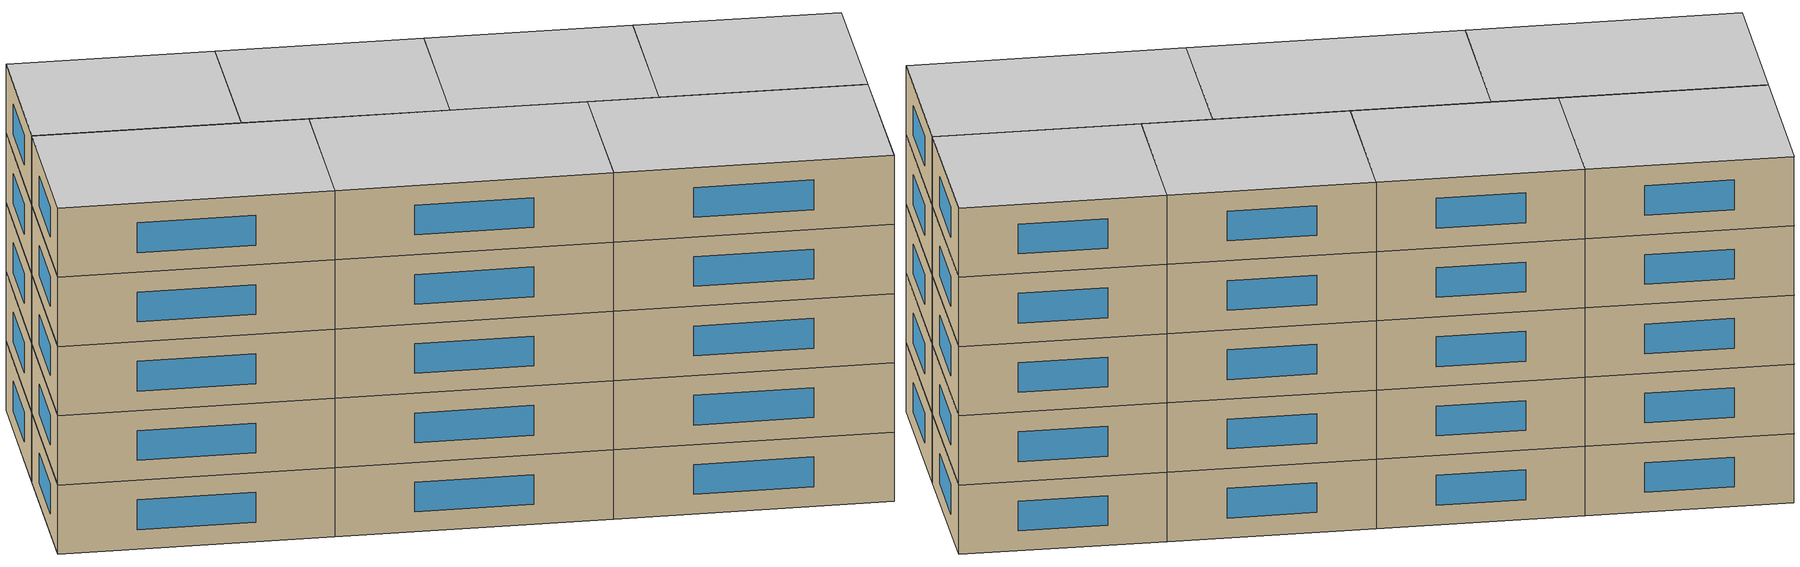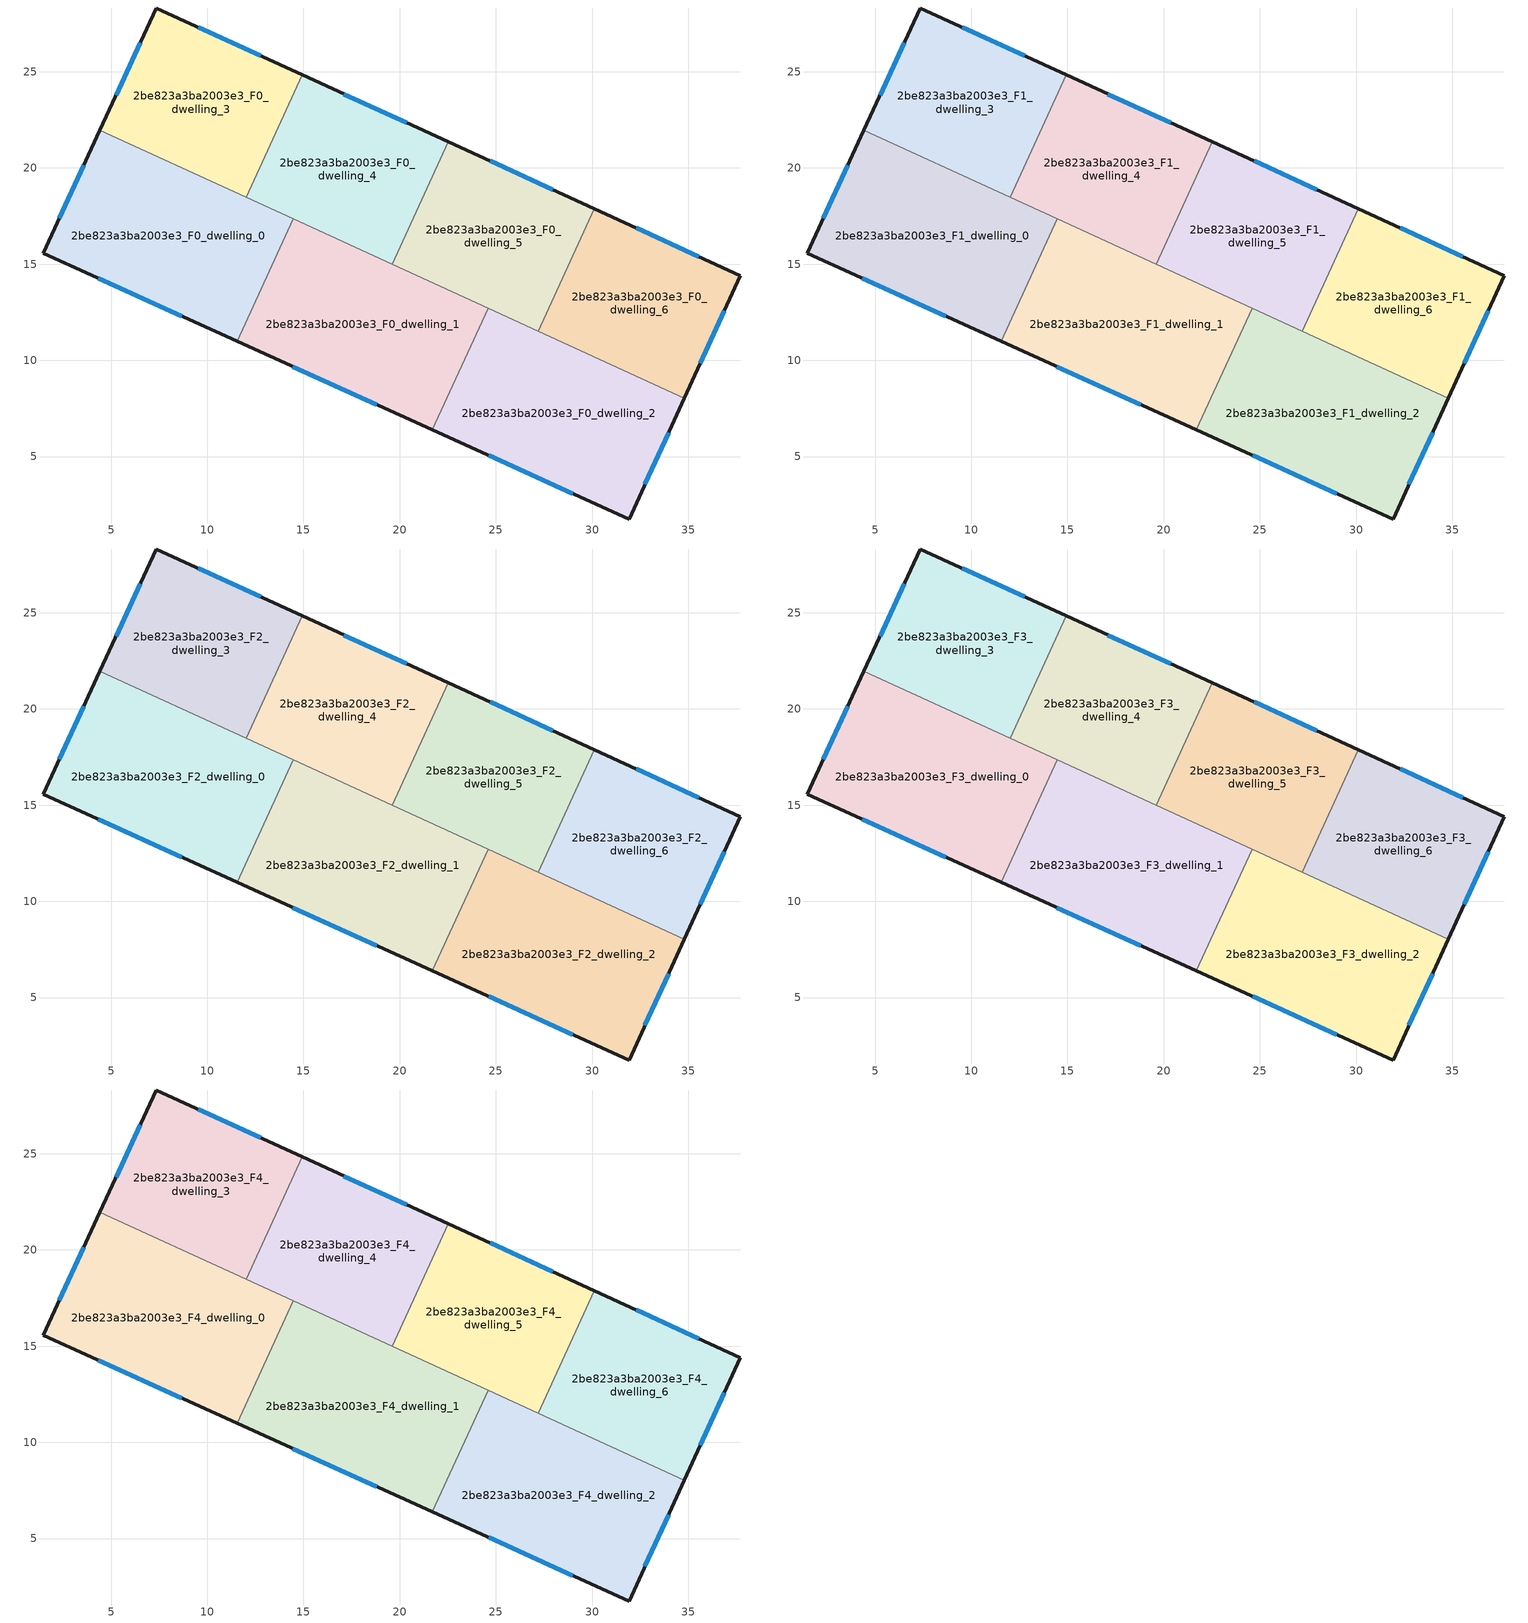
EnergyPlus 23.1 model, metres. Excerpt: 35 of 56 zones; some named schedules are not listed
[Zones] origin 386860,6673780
2be823a3ba2003e3_F0_dwelling_0
 floor ground (EU_floor_Construction): 14.47,17.36 11.55,10.99 1.46,15.56 4.42,21.96 z0
 wall outside (EU_wall_Construction): 4.42,21.96 1.46,15.56 11.55,10.99 z0:3
 wall to 2be823a3ba2003e3_F0_dwelling_1 (EU_wall_Construction): 11.55,10.99 14.47,17.36 z0:3
 wall to 2be823a3ba2003e3_F0_dwelling_3 (EU_wall_Construction): 12.02,18.48 4.42,21.96 z0:3
 wall to 2be823a3ba2003e3_F0_dwelling_4 (EU_wall_Construction): 14.47,17.36 12.02,18.48 z0:3
 window (EU_Window_Construction): 4.35,14.26 8.67,12.3 / 3.58,20.14 2.31,17.39 z0.86:2.14
2be823a3ba2003e3_F0_dwelling_1
 floor ground (EU_floor_Construction): 24.6,12.71 21.7,6.39 11.55,10.99 14.47,17.36 z0
 wall outside (EU_wall_Construction): 11.55,10.99 21.7,6.39 z0:3
 wall to 2be823a3ba2003e3_F0_dwelling_2 (EU_wall_Construction): 21.7,6.39 24.6,12.71 z0:3
 wall to 2be823a3ba2003e3_F0_dwelling_4 (EU_wall_Construction): 19.61,15 14.47,17.36 z0:3
 wall to 2be823a3ba2003e3_F0_dwelling_5 (EU_wall_Construction): 24.6,12.71 19.61,15 z0:3
 window (EU_Window_Construction): 14.45,9.67 18.8,7.7 z0.86:2.14
2be823a3ba2003e3_F0_dwelling_2
 floor ground (EU_floor_Construction): 34.8,8.04 31.91,1.75 21.7,6.39 24.6,12.71 z0
 wall outside (EU_wall_Construction): 21.7,6.39 31.91,1.75 34.8,8.04 z0:3
 wall to 2be823a3ba2003e3_F0_dwelling_6 (EU_wall_Construction): 34.8,8.04 27.2,11.52 z0:3
 wall to 2be823a3ba2003e3_F0_dwelling_5 (EU_wall_Construction): 27.2,11.52 24.6,12.71 z0:3
 window (EU_Window_Construction): 32.74,3.55 33.97,6.25 / 24.62,5.06 29,3.08 z0.86:2.14
2be823a3ba2003e3_F0_dwelling_3
 floor ground (EU_floor_Construction): 14.93,24.83 12.02,18.48 4.42,21.96 7.35,28.31 z0
 wall outside (EU_wall_Construction): 14.93,24.83 7.35,28.31 4.42,21.96 z0:3
 wall to 2be823a3ba2003e3_F0_dwelling_4 (EU_wall_Construction): 12.02,18.48 14.94,24.83 z0:3
 window (EU_Window_Construction): 6.52,26.5 5.26,23.78 / 12.77,25.83 9.52,27.32 z0.86:2.14
2be823a3ba2003e3_F0_dwelling_4
 floor ground (EU_floor_Construction): 22.53,21.35 19.61,15 12.02,18.48 14.93,24.83 z0
 wall outside (EU_wall_Construction): 22.53,21.35 14.93,24.83 z0:3
 wall to 2be823a3ba2003e3_F0_dwelling_5 (EU_wall_Construction): 19.61,15 22.53,21.35 z0:3
 window (EU_Window_Construction): 20.36,22.35 17.1,23.84 z0.86:2.14
2be823a3ba2003e3_F0_dwelling_5
 floor ground (EU_floor_Construction): 30.12,17.87 27.21,11.52 19.61,15 22.53,21.35 z0
 wall outside (EU_wall_Construction): 30.12,17.87 22.53,21.35 z0:3
 wall to 2be823a3ba2003e3_F0_dwelling_6 (EU_wall_Construction): 27.21,11.52 30.12,17.87 z0:3
 window (EU_Window_Construction): 27.95,18.87 24.69,20.36 z0.86:2.14
2be823a3ba2003e3_F0_dwelling_6
 floor ground (EU_floor_Construction): 37.71,14.39 34.8,8.04 27.21,11.52 30.12,17.87 z0
 wall outside (EU_wall_Construction): 34.8,8.04 37.71,14.39 30.12,17.87 z0:3
 window (EU_Window_Construction): 35.54,15.39 32.29,16.88 / 35.63,9.86 36.88,12.58 z0.86:2.14
2be823a3ba2003e3_F1_dwelling_0
 floor to 2be823a3ba2003e3_F0_dwelling_0 (EU_floor_Construction): 14.47,17.36 11.55,10.99 1.46,15.56 4.42,21.96 z3
 wall outside (EU_wall_Construction): 4.42,21.96 1.46,15.56 11.55,10.99 z3:6
 wall to 2be823a3ba2003e3_F1_dwelling_1 (EU_wall_Construction): 11.55,10.99 14.47,17.36 z3:6
 wall to 2be823a3ba2003e3_F1_dwelling_3 (EU_wall_Construction): 12.02,18.48 4.42,21.96 z3:6
 wall to 2be823a3ba2003e3_F1_dwelling_4 (EU_wall_Construction): 14.47,17.36 12.02,18.48 z3:6
 window (EU_Window_Construction): 4.35,14.26 8.67,12.3 / 3.58,20.14 2.31,17.39 z3.86:5.14
2be823a3ba2003e3_F1_dwelling_1
 floor to 2be823a3ba2003e3_F0_dwelling_1 (EU_floor_Construction): 24.6,12.71 21.7,6.39 11.55,10.99 14.47,17.36 z3
 wall outside (EU_wall_Construction): 11.55,10.99 21.7,6.39 z3:6
 wall to 2be823a3ba2003e3_F1_dwelling_2 (EU_wall_Construction): 21.7,6.39 24.6,12.71 z3:6
 wall to 2be823a3ba2003e3_F1_dwelling_4 (EU_wall_Construction): 19.61,15 14.47,17.36 z3:6
 wall to 2be823a3ba2003e3_F1_dwelling_5 (EU_wall_Construction): 24.6,12.71 19.61,15 z3:6
 window (EU_Window_Construction): 14.45,9.67 18.8,7.7 z3.86:5.14
2be823a3ba2003e3_F1_dwelling_2
 floor to 2be823a3ba2003e3_F0_dwelling_2 (EU_floor_Construction): 34.8,8.04 31.91,1.75 21.7,6.39 24.6,12.71 z3
 wall outside (EU_wall_Construction): 21.7,6.39 31.91,1.75 34.8,8.04 z3:6
 wall to 2be823a3ba2003e3_F1_dwelling_6 (EU_wall_Construction): 34.8,8.04 27.2,11.52 z3:6
 wall to 2be823a3ba2003e3_F1_dwelling_5 (EU_wall_Construction): 27.2,11.52 24.6,12.71 z3:6
 window (EU_Window_Construction): 32.74,3.55 33.97,6.25 / 24.62,5.06 29,3.08 z3.86:5.14
2be823a3ba2003e3_F1_dwelling_3
 floor to 2be823a3ba2003e3_F0_dwelling_3 (EU_floor_Construction): 14.93,24.83 12.02,18.48 4.42,21.96 7.35,28.31 z3
 wall outside (EU_wall_Construction): 14.93,24.83 7.35,28.31 4.42,21.96 z3:6
 wall to 2be823a3ba2003e3_F1_dwelling_4 (EU_wall_Construction): 12.02,18.48 14.94,24.83 z3:6
 window (EU_Window_Construction): 6.52,26.5 5.26,23.78 / 12.77,25.83 9.52,27.32 z3.86:5.14
2be823a3ba2003e3_F1_dwelling_4
 floor to 2be823a3ba2003e3_F0_dwelling_4 (EU_floor_Construction): 22.53,21.35 19.61,15 12.02,18.48 14.93,24.83 z3
 wall outside (EU_wall_Construction): 22.53,21.35 14.93,24.83 z3:6
 wall to 2be823a3ba2003e3_F1_dwelling_5 (EU_wall_Construction): 19.61,15 22.53,21.35 z3:6
 window (EU_Window_Construction): 20.36,22.35 17.1,23.84 z3.86:5.14
2be823a3ba2003e3_F1_dwelling_5
 floor to 2be823a3ba2003e3_F0_dwelling_5 (EU_floor_Construction): 30.12,17.87 27.2,11.52 19.61,15 22.53,21.35 z3
 wall outside (EU_wall_Construction): 30.12,17.87 22.53,21.35 z3:6
 wall to 2be823a3ba2003e3_F1_dwelling_6 (EU_wall_Construction): 27.21,11.52 30.12,17.87 z3:6
 window (EU_Window_Construction): 27.95,18.87 24.69,20.36 z3.86:5.14
2be823a3ba2003e3_F1_dwelling_6
 floor to 2be823a3ba2003e3_F0_dwelling_6 (EU_floor_Construction): 37.71,14.39 34.8,8.04 27.2,11.52 30.12,17.87 z3
 wall outside (EU_wall_Construction): 34.8,8.04 37.71,14.39 30.12,17.87 z3:6
 window (EU_Window_Construction): 35.54,15.39 32.29,16.88 / 35.63,9.86 36.88,12.58 z3.86:5.14
2be823a3ba2003e3_F2_dwelling_0
 floor to 2be823a3ba2003e3_F1_dwelling_0 (EU_floor_Construction): 14.47,17.36 11.55,10.99 1.46,15.56 4.42,21.96 z6
 wall outside (EU_wall_Construction): 4.42,21.96 1.46,15.56 11.55,10.99 z6:9
 wall to 2be823a3ba2003e3_F2_dwelling_1 (EU_wall_Construction): 11.55,10.99 14.47,17.36 z6:9
 wall to 2be823a3ba2003e3_F2_dwelling_3 (EU_wall_Construction): 12.02,18.48 4.42,21.96 z6:9
 wall to 2be823a3ba2003e3_F2_dwelling_4 (EU_wall_Construction): 14.47,17.36 12.02,18.48 z6:9
 window (EU_Window_Construction): 4.35,14.26 8.67,12.3 / 3.58,20.14 2.31,17.39 z6.86:8.14
2be823a3ba2003e3_F2_dwelling_1
 floor to 2be823a3ba2003e3_F1_dwelling_1 (EU_floor_Construction): 24.6,12.71 21.7,6.39 11.55,10.99 14.47,17.36 z6
 wall outside (EU_wall_Construction): 11.55,10.99 21.7,6.39 z6:9
 wall to 2be823a3ba2003e3_F2_dwelling_2 (EU_wall_Construction): 21.7,6.39 24.6,12.71 z6:9
 wall to 2be823a3ba2003e3_F2_dwelling_4 (EU_wall_Construction): 19.61,15 14.47,17.36 z6:9
 wall to 2be823a3ba2003e3_F2_dwelling_5 (EU_wall_Construction): 24.6,12.71 19.61,15 z6:9
 window (EU_Window_Construction): 14.45,9.67 18.8,7.7 z6.86:8.14
2be823a3ba2003e3_F2_dwelling_2
 floor to 2be823a3ba2003e3_F1_dwelling_2 (EU_floor_Construction): 34.8,8.04 31.91,1.75 21.7,6.39 24.6,12.71 z6
 wall outside (EU_wall_Construction): 21.7,6.39 31.91,1.75 34.8,8.04 z6:9
 wall to 2be823a3ba2003e3_F2_dwelling_6 (EU_wall_Construction): 34.8,8.04 27.2,11.52 z6:9
 wall to 2be823a3ba2003e3_F2_dwelling_5 (EU_wall_Construction): 27.2,11.52 24.6,12.71 z6:9
 window (EU_Window_Construction): 32.74,3.55 33.97,6.25 / 24.62,5.06 29,3.08 z6.86:8.14
2be823a3ba2003e3_F2_dwelling_3
 floor to 2be823a3ba2003e3_F1_dwelling_3 (EU_floor_Construction): 14.93,24.83 12.02,18.48 4.42,21.96 7.35,28.31 z6
 wall outside (EU_wall_Construction): 14.93,24.83 7.35,28.31 4.42,21.96 z6:9
 wall to 2be823a3ba2003e3_F2_dwelling_4 (EU_wall_Construction): 12.02,18.48 14.94,24.83 z6:9
 window (EU_Window_Construction): 6.52,26.5 5.26,23.78 / 12.77,25.83 9.52,27.32 z6.86:8.14
2be823a3ba2003e3_F2_dwelling_4
 floor to 2be823a3ba2003e3_F1_dwelling_4 (EU_floor_Construction): 22.53,21.35 19.61,15 12.02,18.48 14.93,24.83 z6
 wall outside (EU_wall_Construction): 22.53,21.35 14.93,24.83 z6:9
 wall to 2be823a3ba2003e3_F2_dwelling_5 (EU_wall_Construction): 19.61,15 22.53,21.35 z6:9
 window (EU_Window_Construction): 20.36,22.35 17.1,23.84 z6.86:8.14
2be823a3ba2003e3_F2_dwelling_5
 floor to 2be823a3ba2003e3_F1_dwelling_5 (EU_floor_Construction): 30.12,17.87 27.2,11.52 19.61,15 22.53,21.35 z6
 wall outside (EU_wall_Construction): 30.12,17.87 22.53,21.35 z6:9
 wall to 2be823a3ba2003e3_F2_dwelling_6 (EU_wall_Construction): 27.21,11.52 30.12,17.87 z6:9
 window (EU_Window_Construction): 27.95,18.87 24.69,20.36 z6.86:8.14
2be823a3ba2003e3_F2_dwelling_6
 floor to 2be823a3ba2003e3_F1_dwelling_6 (EU_floor_Construction): 37.71,14.39 34.8,8.04 27.2,11.52 30.12,17.87 z6
 wall outside (EU_wall_Construction): 34.8,8.04 37.71,14.39 30.12,17.87 z6:9
 window (EU_Window_Construction): 35.54,15.39 32.29,16.88 / 35.63,9.86 36.88,12.58 z6.86:8.14
2be823a3ba2003e3_F3_dwelling_0
 floor to 2be823a3ba2003e3_F2_dwelling_0 (EU_floor_Construction): 14.47,17.36 11.55,10.99 1.46,15.56 4.42,21.96 z9
 wall outside (EU_wall_Construction): 4.42,21.96 1.46,15.56 11.55,10.99 z9:12
 wall to 2be823a3ba2003e3_F3_dwelling_1 (EU_wall_Construction): 11.55,10.99 14.47,17.36 z9:12
 wall to 2be823a3ba2003e3_F3_dwelling_3 (EU_wall_Construction): 12.02,18.48 4.42,21.96 z9:12
 wall to 2be823a3ba2003e3_F3_dwelling_4 (EU_wall_Construction): 14.47,17.36 12.02,18.48 z9:12
 window (EU_Window_Construction): 4.35,14.26 8.67,12.3 / 3.58,20.14 2.31,17.39 z9.86:11.14
2be823a3ba2003e3_F3_dwelling_1
 floor to 2be823a3ba2003e3_F2_dwelling_1 (EU_floor_Construction): 24.6,12.71 21.7,6.39 11.55,10.99 14.47,17.36 z9
 wall outside (EU_wall_Construction): 11.55,10.99 21.7,6.39 z9:12
 wall to 2be823a3ba2003e3_F3_dwelling_2 (EU_wall_Construction): 21.7,6.39 24.6,12.71 z9:12
 wall to 2be823a3ba2003e3_F3_dwelling_4 (EU_wall_Construction): 19.61,15 14.47,17.36 z9:12
 wall to 2be823a3ba2003e3_F3_dwelling_5 (EU_wall_Construction): 24.6,12.71 19.61,15 z9:12
 window (EU_Window_Construction): 14.45,9.67 18.8,7.7 z9.86:11.14
2be823a3ba2003e3_F3_dwelling_2
 floor to 2be823a3ba2003e3_F2_dwelling_2 (EU_floor_Construction): 34.8,8.04 31.91,1.75 21.7,6.39 24.6,12.71 z9
 wall outside (EU_wall_Construction): 21.7,6.39 31.91,1.75 34.8,8.04 z9:12
 wall to 2be823a3ba2003e3_F3_dwelling_6 (EU_wall_Construction): 34.8,8.04 27.2,11.52 z9:12
 wall to 2be823a3ba2003e3_F3_dwelling_5 (EU_wall_Construction): 27.2,11.52 24.6,12.71 z9:12
 window (EU_Window_Construction): 32.74,3.55 33.97,6.25 / 24.62,5.06 29,3.08 z9.86:11.14
2be823a3ba2003e3_F3_dwelling_3
 floor to 2be823a3ba2003e3_F2_dwelling_3 (EU_floor_Construction): 14.93,24.83 12.02,18.48 4.42,21.96 7.35,28.31 z9
 wall outside (EU_wall_Construction): 14.93,24.83 7.35,28.31 4.42,21.96 z9:12
 wall to 2be823a3ba2003e3_F3_dwelling_4 (EU_wall_Construction): 12.02,18.48 14.94,24.83 z9:12
 window (EU_Window_Construction): 6.52,26.5 5.26,23.78 / 12.77,25.83 9.52,27.32 z9.86:11.14
2be823a3ba2003e3_F3_dwelling_4
 floor to 2be823a3ba2003e3_F2_dwelling_4 (EU_floor_Construction): 22.53,21.35 19.61,15 12.02,18.48 14.93,24.83 z9
 wall outside (EU_wall_Construction): 22.53,21.35 14.93,24.83 z9:12
 wall to 2be823a3ba2003e3_F3_dwelling_5 (EU_wall_Construction): 19.61,15 22.53,21.35 z9:12
 window (EU_Window_Construction): 20.36,22.35 17.1,23.84 z9.86:11.14
2be823a3ba2003e3_F3_dwelling_5
 floor to 2be823a3ba2003e3_F2_dwelling_5 (EU_floor_Construction): 30.12,17.87 27.2,11.52 19.61,15 22.53,21.35 z9
 wall outside (EU_wall_Construction): 30.12,17.87 22.53,21.35 z9:12
 wall to 2be823a3ba2003e3_F3_dwelling_6 (EU_wall_Construction): 27.21,11.52 30.12,17.87 z9:12
 window (EU_Window_Construction): 27.95,18.87 24.69,20.36 z9.86:11.14
2be823a3ba2003e3_F3_dwelling_6
 floor to 2be823a3ba2003e3_F2_dwelling_6 (EU_floor_Construction): 37.71,14.39 34.8,8.04 27.2,11.52 30.12,17.87 z9
 wall outside (EU_wall_Construction): 34.8,8.04 37.71,14.39 30.12,17.87 z9:12
 window (EU_Window_Construction): 35.54,15.39 32.29,16.88 / 35.63,9.86 36.88,12.58 z9.86:11.14
2be823a3ba2003e3_F4_dwelling_0
 floor to 2be823a3ba2003e3_F3_dwelling_0 (EU_floor_Construction): 14.47,17.36 11.55,10.99 1.46,15.56 4.42,21.96 z12
 wall outside (EU_wall_Construction): 4.42,21.96 1.46,15.56 11.55,10.99 z12:15
 wall to 2be823a3ba2003e3_F4_dwelling_1 (EU_wall_Construction): 11.55,10.99 14.47,17.36 z12:15
 wall to 2be823a3ba2003e3_F4_dwelling_3 (EU_wall_Construction): 12.02,18.48 4.42,21.96 z12:15
 wall to 2be823a3ba2003e3_F4_dwelling_4 (EU_wall_Construction): 14.47,17.36 12.02,18.48 z12:15
 window (EU_Window_Construction): 4.35,14.26 8.67,12.3 / 3.58,20.14 2.31,17.39 z12.86:14.14
 ceiling to 2be823a3ba2003e3_F5_dwelling_0 (EU_floor_Construction): 11.55,10.99 14.47,17.36 4.42,21.96 1.46,15.56 z15
2be823a3ba2003e3_F4_dwelling_1
 floor to 2be823a3ba2003e3_F3_dwelling_1 (EU_floor_Construction): 24.6,12.71 21.7,6.39 11.55,10.99 14.47,17.36 z12
 wall outside (EU_wall_Construction): 11.55,10.99 21.7,6.39 z12:15
 wall to 2be823a3ba2003e3_F4_dwelling_2 (EU_wall_Construction): 21.7,6.39 24.6,12.71 z12:15
 wall to 2be823a3ba2003e3_F4_dwelling_4 (EU_wall_Construction): 19.61,15 14.47,17.36 z12:15
 wall to 2be823a3ba2003e3_F4_dwelling_5 (EU_wall_Construction): 24.6,12.71 19.61,15 z12:15
 window (EU_Window_Construction): 14.45,9.67 18.8,7.7 z12.86:14.14
 ceiling to 2be823a3ba2003e3_F5_dwelling_1 (EU_floor_Construction): 21.7,6.39 24.6,12.71 14.47,17.36 11.55,10.99 z15
2be823a3ba2003e3_F4_dwelling_2
 floor to 2be823a3ba2003e3_F3_dwelling_2 (EU_floor_Construction): 34.8,8.04 31.91,1.75 21.7,6.39 24.6,12.71 z12
 wall outside (EU_wall_Construction): 21.7,6.39 31.91,1.75 34.8,8.04 z12:15
 wall to 2be823a3ba2003e3_F4_dwelling_6 (EU_wall_Construction): 34.8,8.04 27.2,11.52 z12:15
 wall to 2be823a3ba2003e3_F4_dwelling_5 (EU_wall_Construction): 27.2,11.52 24.6,12.71 z12:15
 window (EU_Window_Construction): 32.74,3.55 33.97,6.25 / 24.62,5.06 29,3.08 z12.86:14.14
 ceiling to 2be823a3ba2003e3_F5_dwelling_2 (EU_floor_Construction): 31.91,1.75 34.8,8.04 24.6,12.71 21.7,6.39 z15
2be823a3ba2003e3_F4_dwelling_3
 floor to 2be823a3ba2003e3_F3_dwelling_3 (EU_floor_Construction): 14.93,24.83 12.02,18.48 4.42,21.96 7.35,28.31 z12
 wall outside (EU_wall_Construction): 14.93,24.83 7.35,28.31 4.42,21.96 z12:15
 wall to 2be823a3ba2003e3_F4_dwelling_4 (EU_wall_Construction): 12.02,18.48 14.94,24.83 z12:15
 window (EU_Window_Construction): 6.52,26.5 5.26,23.78 / 12.77,25.83 9.52,27.32 z12.86:14.14
 ceiling to 2be823a3ba2003e3_F5_dwelling_3 (EU_floor_Construction): 12.02,18.48 14.93,24.83 7.35,28.31 4.42,21.96 z15
2be823a3ba2003e3_F4_dwelling_4
 floor to 2be823a3ba2003e3_F3_dwelling_4 (EU_floor_Construction): 22.53,21.35 19.61,15 12.02,18.48 14.93,24.83 z12
 wall outside (EU_wall_Construction): 22.53,21.35 14.93,24.83 z12:15
 wall to 2be823a3ba2003e3_F4_dwelling_5 (EU_wall_Construction): 19.61,15 22.53,21.35 z12:15
 window (EU_Window_Construction): 20.36,22.35 17.1,23.84 z12.86:14.14
 ceiling to 2be823a3ba2003e3_F5_dwelling_4 (EU_floor_Construction): 19.61,15 22.53,21.35 14.93,24.83 12.02,18.48 z15
2be823a3ba2003e3_F4_dwelling_5
 floor to 2be823a3ba2003e3_F3_dwelling_5 (EU_floor_Construction): 30.12,17.87 27.2,11.52 19.61,15 22.53,21.35 z12
 wall outside (EU_wall_Construction): 30.12,17.87 22.53,21.35 z12:15
 wall to 2be823a3ba2003e3_F4_dwelling_6 (EU_wall_Construction): 27.21,11.52 30.12,17.87 z12:15
 window (EU_Window_Construction): 27.95,18.87 24.69,20.36 z12.86:14.14
 ceiling to 2be823a3ba2003e3_F5_dwelling_5 (EU_floor_Construction): 27.2,11.52 30.12,17.87 22.53,21.35 19.61,15 z15
2be823a3ba2003e3_F4_dwelling_6
 floor to 2be823a3ba2003e3_F3_dwelling_6 (EU_floor_Construction): 37.71,14.39 34.8,8.04 27.2,11.52 30.12,17.87 z12
 wall outside (EU_wall_Construction): 34.8,8.04 37.71,14.39 30.12,17.87 z12:15
 window (EU_Window_Construction): 35.54,15.39 32.29,16.88 / 35.63,9.86 36.88,12.58 z12.86:14.14
 ceiling to 2be823a3ba2003e3_F5_dwelling_6 (EU_floor_Construction): 34.8,8.04 37.71,14.39 30.12,17.87 27.2,11.52 z15
[Building]
EU S2 Campaign: North Axis=0; Terrain=City; Solar Distribution=FullExterior
[Site:Location]
Helsinki-Vantaa.AP: Latitude=60.317; Longitude=24.963; Time Zone=2; Elevation=54.6
[SizingPeriod:WeatherFileDays]
AnnualSizingPeriod: Begin Month=1; Begin Day of Month=1; End Month=12; End Day of Month=31; Day of Week for Start Day=Monday; Use Weather File Daylight Saving Period=No; Use Weather File Rain and Snow Indicators=No
[MATERIAL]
EU_InternalMass_Material: Roughness=MediumRough; Thickness=0.1; Conductivity=1; Density=1800; Specific Heat=900; Thermal Absorptance=0.9; Solar Absorptance=0.7; Visible Absorptance=0.7
[MATERIAL:NOMASS] Roughness=MediumRough; Thermal Absorptance=0.9; Solar Absorptance=0.7; Visible Absorptance=0.7
Name | Thermal Resistance
EU_wall_NoMass | 1.10183
EU_floor_NoMass | 1.70606
[WINDOWMATERIAL:SIMPLEGLAZINGSYSTEM]
EU_Window_SimpleGlazing: UFactor=3.11035; Solar Heat Gain Coefficient=0.8; Visible Transmittance=0.8
[CONSTRUCTION]
EU_wall_Construction: EU_wall_NoMass
EU_floor_Construction: EU_floor_NoMass
EU_Window_Construction: EU_Window_SimpleGlazing
EU_InternalMass_Construction: EU_InternalMass_Material
[ZONE] Type=1; Multiplier=1; Ceiling Height=autocalculate; Floor Area=autocalculate; Part of Total Floor Area=Yes
Name | Volume
2be823a3ba2003e3_F0_dwelling_0 | 233.386
2be823a3ba2003e3_F1_dwelling_0; 2be823a3ba2003e3_F2_dwelling_0; 2be823a3ba2003e3_F3_dwelling_0; 2be823a3ba2003e3_F4_dwelling_0 | 233.385
2be823a3ba2003e3_F0_dwelling_1; 2be823a3ba2003e3_F1_dwelling_1; 2be823a3ba2003e3_F2_dwelling_1; 2be823a3ba2003e3_F3_dwelling_1; 2be823a3ba2003e3_F4_dwelling_1; 2be823a3ba2003e3_F0_dwelling_2 | 233.399
2be823a3ba2003e3_F1_dwelling_2; 2be823a3ba2003e3_F2_dwelling_2; 2be823a3ba2003e3_F3_dwelling_2; 2be823a3ba2003e3_F4_dwelling_2 | 233.4
2be823a3ba2003e3_F0_dwelling_3 | 175.075
2be823a3ba2003e3_F1_dwelling_3; 2be823a3ba2003e3_F2_dwelling_3; 2be823a3ba2003e3_F3_dwelling_3; 2be823a3ba2003e3_F4_dwelling_3 | 175.076
2be823a3ba2003e3_F0_dwelling_4; 2be823a3ba2003e3_F1_dwelling_4; 2be823a3ba2003e3_F2_dwelling_4; 2be823a3ba2003e3_F3_dwelling_4; 2be823a3ba2003e3_F4_dwelling_4; 2be823a3ba2003e3_F0_dwelling_5 | 175.063
2be823a3ba2003e3_F1_dwelling_5; 2be823a3ba2003e3_F2_dwelling_5; 2be823a3ba2003e3_F3_dwelling_5; 2be823a3ba2003e3_F4_dwelling_5 | 175.062
2be823a3ba2003e3_F0_dwelling_6 | 175.078
2be823a3ba2003e3_F1_dwelling_6; 2be823a3ba2003e3_F2_dwelling_6; 2be823a3ba2003e3_F3_dwelling_6; 2be823a3ba2003e3_F4_dwelling_6 | 175.079
[INTERNALMASS] Construction=EU_InternalMass_Construction
Name | Zone or ZoneList | Surface Area
2be823a3ba2003e3_F0_dwelling_0_EU_InternalMass | 2be823a3ba2003e3_F0_dwelling_0 | 77.7955
2be823a3ba2003e3_F0_dwelling_1_EU_InternalMass | 2be823a3ba2003e3_F0_dwelling_1 | 77.7997
2be823a3ba2003e3_F0_dwelling_2_EU_InternalMass | 2be823a3ba2003e3_F0_dwelling_2 | 77.8001
2be823a3ba2003e3_F0_dwelling_3_EU_InternalMass | 2be823a3ba2003e3_F0_dwelling_3 | 58.3586
2be823a3ba2003e3_F0_dwelling_4_EU_InternalMass | 2be823a3ba2003e3_F0_dwelling_4 | 58.3541
2be823a3ba2003e3_F0_dwelling_5_EU_InternalMass | 2be823a3ba2003e3_F0_dwelling_5 | 58.3541
2be823a3ba2003e3_F0_dwelling_6_EU_InternalMass | 2be823a3ba2003e3_F0_dwelling_6 | 58.3594
2be823a3ba2003e3_F1_dwelling_0_EU_InternalMass | 2be823a3ba2003e3_F1_dwelling_0 | 77.7955
2be823a3ba2003e3_F1_dwelling_1_EU_InternalMass | 2be823a3ba2003e3_F1_dwelling_1 | 77.7997
2be823a3ba2003e3_F1_dwelling_2_EU_InternalMass | 2be823a3ba2003e3_F1_dwelling_2 | 77.8001
2be823a3ba2003e3_F1_dwelling_3_EU_InternalMass | 2be823a3ba2003e3_F1_dwelling_3 | 58.3586
2be823a3ba2003e3_F1_dwelling_4_EU_InternalMass | 2be823a3ba2003e3_F1_dwelling_4 | 58.3541
2be823a3ba2003e3_F1_dwelling_5_EU_InternalMass | 2be823a3ba2003e3_F1_dwelling_5 | 58.3541
2be823a3ba2003e3_F1_dwelling_6_EU_InternalMass | 2be823a3ba2003e3_F1_dwelling_6 | 58.3594
2be823a3ba2003e3_F2_dwelling_0_EU_InternalMass | 2be823a3ba2003e3_F2_dwelling_0 | 77.7955
2be823a3ba2003e3_F2_dwelling_1_EU_InternalMass | 2be823a3ba2003e3_F2_dwelling_1 | 77.7997
2be823a3ba2003e3_F2_dwelling_2_EU_InternalMass | 2be823a3ba2003e3_F2_dwelling_2 | 77.8001
2be823a3ba2003e3_F2_dwelling_3_EU_InternalMass | 2be823a3ba2003e3_F2_dwelling_3 | 58.3586
2be823a3ba2003e3_F2_dwelling_4_EU_InternalMass | 2be823a3ba2003e3_F2_dwelling_4 | 58.3541
2be823a3ba2003e3_F2_dwelling_5_EU_InternalMass | 2be823a3ba2003e3_F2_dwelling_5 | 58.3541
2be823a3ba2003e3_F2_dwelling_6_EU_InternalMass | 2be823a3ba2003e3_F2_dwelling_6 | 58.3594
2be823a3ba2003e3_F3_dwelling_0_EU_InternalMass | 2be823a3ba2003e3_F3_dwelling_0 | 77.7955
2be823a3ba2003e3_F3_dwelling_1_EU_InternalMass | 2be823a3ba2003e3_F3_dwelling_1 | 77.7997
2be823a3ba2003e3_F3_dwelling_2_EU_InternalMass | 2be823a3ba2003e3_F3_dwelling_2 | 77.8001
2be823a3ba2003e3_F3_dwelling_3_EU_InternalMass | 2be823a3ba2003e3_F3_dwelling_3 | 58.3586
2be823a3ba2003e3_F3_dwelling_4_EU_InternalMass | 2be823a3ba2003e3_F3_dwelling_4 | 58.3541
2be823a3ba2003e3_F3_dwelling_5_EU_InternalMass | 2be823a3ba2003e3_F3_dwelling_5 | 58.3541
2be823a3ba2003e3_F3_dwelling_6_EU_InternalMass | 2be823a3ba2003e3_F3_dwelling_6 | 58.3594
2be823a3ba2003e3_F4_dwelling_0_EU_InternalMass | 2be823a3ba2003e3_F4_dwelling_0 | 77.7955
2be823a3ba2003e3_F4_dwelling_1_EU_InternalMass | 2be823a3ba2003e3_F4_dwelling_1 | 77.7997
2be823a3ba2003e3_F4_dwelling_2_EU_InternalMass | 2be823a3ba2003e3_F4_dwelling_2 | 77.8001
2be823a3ba2003e3_F4_dwelling_3_EU_InternalMass | 2be823a3ba2003e3_F4_dwelling_3 | 58.3586
2be823a3ba2003e3_F4_dwelling_4_EU_InternalMass | 2be823a3ba2003e3_F4_dwelling_4 | 58.3541
2be823a3ba2003e3_F4_dwelling_5_EU_InternalMass | 2be823a3ba2003e3_F4_dwelling_5 | 58.3541
2be823a3ba2003e3_F4_dwelling_6_EU_InternalMass | 2be823a3ba2003e3_F4_dwelling_6 | 58.3594
[OTHEREQUIPMENT] Fuel Type=Electricity; Design Level Calculation Method=Watts/Area; Power per Zone Floor Area=1; Fraction Latent=0; Fraction Radiant=0; Fraction Lost=0; Carbon Dioxide Generation Rate=0; EndUse Subcategory=EU_Step8_InternalGains
Name | Zone or ZoneList or Space or SpaceList | Schedule
EU_Step8_InternalGain_2be823a3ba2003e3_F0_dwelling_0_f000 | 2be823a3ba2003e3_F0_dwelling_0 | EU_Step8_GainSchedule_2be823a3ba2003e3_F0_dwelling_0_f000
EU_Step8_InternalGain_2be823a3ba2003e3_F0_dwelling_1_f000 | 2be823a3ba2003e3_F0_dwelling_1 | EU_Step8_GainSchedule_2be823a3ba2003e3_F0_dwelling_1_f000
EU_Step8_InternalGain_2be823a3ba2003e3_F0_dwelling_2_f000 | 2be823a3ba2003e3_F0_dwelling_2 | EU_Step8_GainSchedule_2be823a3ba2003e3_F0_dwelling_2_f000
EU_Step8_InternalGain_2be823a3ba2003e3_F0_dwelling_3_f000 | 2be823a3ba2003e3_F0_dwelling_3 | EU_Step8_GainSchedule_2be823a3ba2003e3_F0_dwelling_3_f000
EU_Step8_InternalGain_2be823a3ba2003e3_F0_dwelling_4_f000 | 2be823a3ba2003e3_F0_dwelling_4 | EU_Step8_GainSchedule_2be823a3ba2003e3_F0_dwelling_4_f000
EU_Step8_InternalGain_2be823a3ba2003e3_F0_dwelling_5_f000 | 2be823a3ba2003e3_F0_dwelling_5 | EU_Step8_GainSchedule_2be823a3ba2003e3_F0_dwelling_5_f000
EU_Step8_InternalGain_2be823a3ba2003e3_F0_dwelling_6_f000 | 2be823a3ba2003e3_F0_dwelling_6 | EU_Step8_GainSchedule_2be823a3ba2003e3_F0_dwelling_6_f000
EU_Step8_InternalGain_2be823a3ba2003e3_F1_dwelling_0_f000 | 2be823a3ba2003e3_F1_dwelling_0 | EU_Step8_GainSchedule_2be823a3ba2003e3_F1_dwelling_0_f000
EU_Step8_InternalGain_2be823a3ba2003e3_F1_dwelling_1_f000 | 2be823a3ba2003e3_F1_dwelling_1 | EU_Step8_GainSchedule_2be823a3ba2003e3_F1_dwelling_1_f000
EU_Step8_InternalGain_2be823a3ba2003e3_F1_dwelling_2_f000 | 2be823a3ba2003e3_F1_dwelling_2 | EU_Step8_GainSchedule_2be823a3ba2003e3_F1_dwelling_2_f000
EU_Step8_InternalGain_2be823a3ba2003e3_F1_dwelling_3_f000 | 2be823a3ba2003e3_F1_dwelling_3 | EU_Step8_GainSchedule_2be823a3ba2003e3_F1_dwelling_3_f000
EU_Step8_InternalGain_2be823a3ba2003e3_F1_dwelling_4_f000 | 2be823a3ba2003e3_F1_dwelling_4 | EU_Step8_GainSchedule_2be823a3ba2003e3_F1_dwelling_4_f000
EU_Step8_InternalGain_2be823a3ba2003e3_F1_dwelling_5_f000 | 2be823a3ba2003e3_F1_dwelling_5 | EU_Step8_GainSchedule_2be823a3ba2003e3_F1_dwelling_5_f000
EU_Step8_InternalGain_2be823a3ba2003e3_F1_dwelling_6_f000 | 2be823a3ba2003e3_F1_dwelling_6 | EU_Step8_GainSchedule_2be823a3ba2003e3_F1_dwelling_6_f000
EU_Step8_InternalGain_2be823a3ba2003e3_F2_dwelling_0_f000 | 2be823a3ba2003e3_F2_dwelling_0 | EU_Step8_GainSchedule_2be823a3ba2003e3_F2_dwelling_0_f000
EU_Step8_InternalGain_2be823a3ba2003e3_F2_dwelling_1_f000 | 2be823a3ba2003e3_F2_dwelling_1 | EU_Step8_GainSchedule_2be823a3ba2003e3_F2_dwelling_1_f000
EU_Step8_InternalGain_2be823a3ba2003e3_F2_dwelling_2_f000 | 2be823a3ba2003e3_F2_dwelling_2 | EU_Step8_GainSchedule_2be823a3ba2003e3_F2_dwelling_2_f000
EU_Step8_InternalGain_2be823a3ba2003e3_F2_dwelling_3_f000 | 2be823a3ba2003e3_F2_dwelling_3 | EU_Step8_GainSchedule_2be823a3ba2003e3_F2_dwelling_3_f000
EU_Step8_InternalGain_2be823a3ba2003e3_F2_dwelling_4_f000 | 2be823a3ba2003e3_F2_dwelling_4 | EU_Step8_GainSchedule_2be823a3ba2003e3_F2_dwelling_4_f000
EU_Step8_InternalGain_2be823a3ba2003e3_F2_dwelling_5_f000 | 2be823a3ba2003e3_F2_dwelling_5 | EU_Step8_GainSchedule_2be823a3ba2003e3_F2_dwelling_5_f000
EU_Step8_InternalGain_2be823a3ba2003e3_F2_dwelling_6_f000 | 2be823a3ba2003e3_F2_dwelling_6 | EU_Step8_GainSchedule_2be823a3ba2003e3_F2_dwelling_6_f000
EU_Step8_InternalGain_2be823a3ba2003e3_F3_dwelling_0_f000 | 2be823a3ba2003e3_F3_dwelling_0 | EU_Step8_GainSchedule_2be823a3ba2003e3_F3_dwelling_0_f000
EU_Step8_InternalGain_2be823a3ba2003e3_F3_dwelling_1_f000 | 2be823a3ba2003e3_F3_dwelling_1 | EU_Step8_GainSchedule_2be823a3ba2003e3_F3_dwelling_1_f000
EU_Step8_InternalGain_2be823a3ba2003e3_F3_dwelling_2_f000 | 2be823a3ba2003e3_F3_dwelling_2 | EU_Step8_GainSchedule_2be823a3ba2003e3_F3_dwelling_2_f000
EU_Step8_InternalGain_2be823a3ba2003e3_F3_dwelling_3_f000 | 2be823a3ba2003e3_F3_dwelling_3 | EU_Step8_GainSchedule_2be823a3ba2003e3_F3_dwelling_3_f000
EU_Step8_InternalGain_2be823a3ba2003e3_F3_dwelling_4_f000 | 2be823a3ba2003e3_F3_dwelling_4 | EU_Step8_GainSchedule_2be823a3ba2003e3_F3_dwelling_4_f000
EU_Step8_InternalGain_2be823a3ba2003e3_F3_dwelling_5_f000 | 2be823a3ba2003e3_F3_dwelling_5 | EU_Step8_GainSchedule_2be823a3ba2003e3_F3_dwelling_5_f000
EU_Step8_InternalGain_2be823a3ba2003e3_F3_dwelling_6_f000 | 2be823a3ba2003e3_F3_dwelling_6 | EU_Step8_GainSchedule_2be823a3ba2003e3_F3_dwelling_6_f000
EU_Step8_InternalGain_2be823a3ba2003e3_F4_dwelling_0_f000 | 2be823a3ba2003e3_F4_dwelling_0 | EU_Step8_GainSchedule_2be823a3ba2003e3_F4_dwelling_0_f000
EU_Step8_InternalGain_2be823a3ba2003e3_F4_dwelling_1_f000 | 2be823a3ba2003e3_F4_dwelling_1 | EU_Step8_GainSchedule_2be823a3ba2003e3_F4_dwelling_1_f000
EU_Step8_InternalGain_2be823a3ba2003e3_F4_dwelling_2_f000 | 2be823a3ba2003e3_F4_dwelling_2 | EU_Step8_GainSchedule_2be823a3ba2003e3_F4_dwelling_2_f000
EU_Step8_InternalGain_2be823a3ba2003e3_F4_dwelling_3_f000 | 2be823a3ba2003e3_F4_dwelling_3 | EU_Step8_GainSchedule_2be823a3ba2003e3_F4_dwelling_3_f000
EU_Step8_InternalGain_2be823a3ba2003e3_F4_dwelling_4_f000 | 2be823a3ba2003e3_F4_dwelling_4 | EU_Step8_GainSchedule_2be823a3ba2003e3_F4_dwelling_4_f000
EU_Step8_InternalGain_2be823a3ba2003e3_F4_dwelling_5_f000 | 2be823a3ba2003e3_F4_dwelling_5 | EU_Step8_GainSchedule_2be823a3ba2003e3_F4_dwelling_5_f000
EU_Step8_InternalGain_2be823a3ba2003e3_F4_dwelling_6_f000 | 2be823a3ba2003e3_F4_dwelling_6 | EU_Step8_GainSchedule_2be823a3ba2003e3_F4_dwelling_6_f000
[ZONEVENTILATION:DESIGNFLOWRATE] Schedule=EU_AlwaysOn; Design Flow Rate Calculation Method=AirChanges/Hour; Air Changes per Hour=0.756316; Ventilation Type=Natural; Fan Pressure Rise=0; Fan Total Efficiency=1; Constant Term Coefficient=1; Temperature Term Coefficient=0; Velocity Term Coefficient=0; Velocity Squared Term Coefficient=0; Minimum Indoor Temperature=-100; Maximum Indoor Temperature=100; Delta Temperature=-100; Minimum Outdoor Temperature=-100; Maximum Outdoor Temperature=100; Maximum Wind Speed=40
Name | Zone or ZoneList or Space or SpaceList
EU_ConstantAir_2be823a3ba2003e3_F0_dwelling_0 | 2be823a3ba2003e3_F0_dwelling_0
EU_ConstantAir_2be823a3ba2003e3_F0_dwelling_1 | 2be823a3ba2003e3_F0_dwelling_1
EU_ConstantAir_2be823a3ba2003e3_F0_dwelling_2 | 2be823a3ba2003e3_F0_dwelling_2
EU_ConstantAir_2be823a3ba2003e3_F0_dwelling_3 | 2be823a3ba2003e3_F0_dwelling_3
EU_ConstantAir_2be823a3ba2003e3_F0_dwelling_4 | 2be823a3ba2003e3_F0_dwelling_4
EU_ConstantAir_2be823a3ba2003e3_F0_dwelling_5 | 2be823a3ba2003e3_F0_dwelling_5
EU_ConstantAir_2be823a3ba2003e3_F0_dwelling_6 | 2be823a3ba2003e3_F0_dwelling_6
EU_ConstantAir_2be823a3ba2003e3_F1_dwelling_0 | 2be823a3ba2003e3_F1_dwelling_0
EU_ConstantAir_2be823a3ba2003e3_F1_dwelling_1 | 2be823a3ba2003e3_F1_dwelling_1
EU_ConstantAir_2be823a3ba2003e3_F1_dwelling_2 | 2be823a3ba2003e3_F1_dwelling_2
EU_ConstantAir_2be823a3ba2003e3_F1_dwelling_3 | 2be823a3ba2003e3_F1_dwelling_3
EU_ConstantAir_2be823a3ba2003e3_F1_dwelling_4 | 2be823a3ba2003e3_F1_dwelling_4
EU_ConstantAir_2be823a3ba2003e3_F1_dwelling_5 | 2be823a3ba2003e3_F1_dwelling_5
EU_ConstantAir_2be823a3ba2003e3_F1_dwelling_6 | 2be823a3ba2003e3_F1_dwelling_6
EU_ConstantAir_2be823a3ba2003e3_F2_dwelling_0 | 2be823a3ba2003e3_F2_dwelling_0
EU_ConstantAir_2be823a3ba2003e3_F2_dwelling_1 | 2be823a3ba2003e3_F2_dwelling_1
EU_ConstantAir_2be823a3ba2003e3_F2_dwelling_2 | 2be823a3ba2003e3_F2_dwelling_2
EU_ConstantAir_2be823a3ba2003e3_F2_dwelling_3 | 2be823a3ba2003e3_F2_dwelling_3
EU_ConstantAir_2be823a3ba2003e3_F2_dwelling_4 | 2be823a3ba2003e3_F2_dwelling_4
EU_ConstantAir_2be823a3ba2003e3_F2_dwelling_5 | 2be823a3ba2003e3_F2_dwelling_5
EU_ConstantAir_2be823a3ba2003e3_F2_dwelling_6 | 2be823a3ba2003e3_F2_dwelling_6
EU_ConstantAir_2be823a3ba2003e3_F3_dwelling_0 | 2be823a3ba2003e3_F3_dwelling_0
EU_ConstantAir_2be823a3ba2003e3_F3_dwelling_1 | 2be823a3ba2003e3_F3_dwelling_1
EU_ConstantAir_2be823a3ba2003e3_F3_dwelling_2 | 2be823a3ba2003e3_F3_dwelling_2
EU_ConstantAir_2be823a3ba2003e3_F3_dwelling_3 | 2be823a3ba2003e3_F3_dwelling_3
EU_ConstantAir_2be823a3ba2003e3_F3_dwelling_4 | 2be823a3ba2003e3_F3_dwelling_4
EU_ConstantAir_2be823a3ba2003e3_F3_dwelling_5 | 2be823a3ba2003e3_F3_dwelling_5
EU_ConstantAir_2be823a3ba2003e3_F3_dwelling_6 | 2be823a3ba2003e3_F3_dwelling_6
EU_ConstantAir_2be823a3ba2003e3_F4_dwelling_0 | 2be823a3ba2003e3_F4_dwelling_0
EU_ConstantAir_2be823a3ba2003e3_F4_dwelling_1 | 2be823a3ba2003e3_F4_dwelling_1
EU_ConstantAir_2be823a3ba2003e3_F4_dwelling_2 | 2be823a3ba2003e3_F4_dwelling_2
EU_ConstantAir_2be823a3ba2003e3_F4_dwelling_3 | 2be823a3ba2003e3_F4_dwelling_3
EU_ConstantAir_2be823a3ba2003e3_F4_dwelling_4 | 2be823a3ba2003e3_F4_dwelling_4
EU_ConstantAir_2be823a3ba2003e3_F4_dwelling_5 | 2be823a3ba2003e3_F4_dwelling_5
EU_ConstantAir_2be823a3ba2003e3_F4_dwelling_6 | 2be823a3ba2003e3_F4_dwelling_6
[HVACTEMPLATE:ZONE:IDEALLOADSAIRSYSTEM] System Availability Schedule=EU_AlwaysOn; Maximum Heating Supply Air Temperature=50; Minimum Cooling Supply Air Temperature=13; Maximum Heating Supply Air Humidity Ratio=0.0156; Minimum Cooling Supply Air Humidity Ratio=0.0077; Heating Limit=NoLimit; Cooling Limit=NoLimit; Heating Availability Schedule=EU_AlwaysOn; Cooling Availability Schedule=EU_CoolingOff; Dehumidification Control Type=ConstantSensibleHeatRatio; Cooling Sensible Heat Ratio=0.7; Dehumidification Setpoint=60; Humidification Control Type=None; Humidification Setpoint=30; Outdoor Air Method=None; Outdoor Air Flow Rate per Person=0.00944; Outdoor Air Flow Rate per Zone Floor Area=0; Outdoor Air Flow Rate per Zone=0; Demand Controlled Ventilation Type=None; Outdoor Air Economizer Type=NoEconomizer; Heat Recovery Type=None; Sensible Heat Recovery Effectiveness=0.7; Latent Heat Recovery Effectiveness=0.65
Name | Template Thermostat
2be823a3ba2003e3_F0_dwelling_0 | EU_HeatOnly_2be823a3ba2003e3_F0_dwelling_0
2be823a3ba2003e3_F0_dwelling_1 | EU_HeatOnly_2be823a3ba2003e3_F0_dwelling_1
2be823a3ba2003e3_F0_dwelling_2 | EU_HeatOnly_2be823a3ba2003e3_F0_dwelling_2
2be823a3ba2003e3_F0_dwelling_3 | EU_HeatOnly_2be823a3ba2003e3_F0_dwelling_3
2be823a3ba2003e3_F0_dwelling_4 | EU_HeatOnly_2be823a3ba2003e3_F0_dwelling_4
2be823a3ba2003e3_F0_dwelling_5 | EU_HeatOnly_2be823a3ba2003e3_F0_dwelling_5
2be823a3ba2003e3_F0_dwelling_6 | EU_HeatOnly_2be823a3ba2003e3_F0_dwelling_6
2be823a3ba2003e3_F1_dwelling_0 | EU_HeatOnly_2be823a3ba2003e3_F1_dwelling_0
2be823a3ba2003e3_F1_dwelling_1 | EU_HeatOnly_2be823a3ba2003e3_F1_dwelling_1
2be823a3ba2003e3_F1_dwelling_2 | EU_HeatOnly_2be823a3ba2003e3_F1_dwelling_2
2be823a3ba2003e3_F1_dwelling_3 | EU_HeatOnly_2be823a3ba2003e3_F1_dwelling_3
2be823a3ba2003e3_F1_dwelling_4 | EU_HeatOnly_2be823a3ba2003e3_F1_dwelling_4
2be823a3ba2003e3_F1_dwelling_5 | EU_HeatOnly_2be823a3ba2003e3_F1_dwelling_5
2be823a3ba2003e3_F1_dwelling_6 | EU_HeatOnly_2be823a3ba2003e3_F1_dwelling_6
2be823a3ba2003e3_F2_dwelling_0 | EU_HeatOnly_2be823a3ba2003e3_F2_dwelling_0
2be823a3ba2003e3_F2_dwelling_1 | EU_HeatOnly_2be823a3ba2003e3_F2_dwelling_1
2be823a3ba2003e3_F2_dwelling_2 | EU_HeatOnly_2be823a3ba2003e3_F2_dwelling_2
2be823a3ba2003e3_F2_dwelling_3 | EU_HeatOnly_2be823a3ba2003e3_F2_dwelling_3
2be823a3ba2003e3_F2_dwelling_4 | EU_HeatOnly_2be823a3ba2003e3_F2_dwelling_4
2be823a3ba2003e3_F2_dwelling_5 | EU_HeatOnly_2be823a3ba2003e3_F2_dwelling_5
2be823a3ba2003e3_F2_dwelling_6 | EU_HeatOnly_2be823a3ba2003e3_F2_dwelling_6
2be823a3ba2003e3_F3_dwelling_0 | EU_HeatOnly_2be823a3ba2003e3_F3_dwelling_0
2be823a3ba2003e3_F3_dwelling_1 | EU_HeatOnly_2be823a3ba2003e3_F3_dwelling_1
2be823a3ba2003e3_F3_dwelling_2 | EU_HeatOnly_2be823a3ba2003e3_F3_dwelling_2
2be823a3ba2003e3_F3_dwelling_3 | EU_HeatOnly_2be823a3ba2003e3_F3_dwelling_3
2be823a3ba2003e3_F3_dwelling_4 | EU_HeatOnly_2be823a3ba2003e3_F3_dwelling_4
2be823a3ba2003e3_F3_dwelling_5 | EU_HeatOnly_2be823a3ba2003e3_F3_dwelling_5
2be823a3ba2003e3_F3_dwelling_6 | EU_HeatOnly_2be823a3ba2003e3_F3_dwelling_6
2be823a3ba2003e3_F4_dwelling_0 | EU_HeatOnly_2be823a3ba2003e3_F4_dwelling_0
2be823a3ba2003e3_F4_dwelling_1 | EU_HeatOnly_2be823a3ba2003e3_F4_dwelling_1
2be823a3ba2003e3_F4_dwelling_2 | EU_HeatOnly_2be823a3ba2003e3_F4_dwelling_2
2be823a3ba2003e3_F4_dwelling_3 | EU_HeatOnly_2be823a3ba2003e3_F4_dwelling_3
2be823a3ba2003e3_F4_dwelling_4 | EU_HeatOnly_2be823a3ba2003e3_F4_dwelling_4
2be823a3ba2003e3_F4_dwelling_5 | EU_HeatOnly_2be823a3ba2003e3_F4_dwelling_5
2be823a3ba2003e3_F4_dwelling_6 | EU_HeatOnly_2be823a3ba2003e3_F4_dwelling_6
[SIZING:ZONE] Zone Cooling Design Supply Air Temperature Input Method=SupplyAirTemperature; Zone Cooling Design Supply Air Temperature=13; Zone Heating Design Supply Air Temperature Input Method=SupplyAirTemperature; Zone Heating Design Supply Air Temperature=50; Zone Cooling Design Supply Air Humidity Ratio=0.008; Zone Heating Design Supply Air Humidity Ratio=0.008; Cooling Design Air Flow Method=DesignDay; Cooling Design Air Flow Rate=0; Cooling Minimum Air Flow per Zone Floor Area=0.000762; Cooling Minimum Air Flow=0; Cooling Minimum Air Flow Fraction=0.2; Heating Design Air Flow Method=DesignDay; Heating Design Air Flow Rate=0; Heating Maximum Air Flow per Zone Floor Area=0.002032; Heating Maximum Air Flow=0.141576; Heating Maximum Air Flow Fraction=0.3; Account for Dedicated Outdoor Air System=No; Dedicated Outdoor Air System Control Strategy=NeutralSupplyAir; Dedicated Outdoor Air Low Setpoint Temperature for Design=autosize; Dedicated Outdoor Air High Setpoint Temperature for Design=autosize; Zone Load Sizing Method=Sensible Load Only No Latent Load; Zone Latent Cooling Design Supply Air Humidity Ratio Input Method=HumidityRatioDifference; Zone Cooling Design Supply Air Humidity Ratio Difference=0.005; Zone Latent Heating Design Supply Air Humidity Ratio Input Method=HumidityRatioDifference; Zone Humidification Design Supply Air Humidity Ratio Difference=0.005
2be823a3ba2003e3_F0_dwelling_0; 2be823a3ba2003e3_F0_dwelling_1; 2be823a3ba2003e3_F0_dwelling_2; 2be823a3ba2003e3_F0_dwelling_3; 2be823a3ba2003e3_F0_dwelling_4; 2be823a3ba2003e3_F0_dwelling_5; 2be823a3ba2003e3_F0_dwelling_6; 2be823a3ba2003e3_F1_dwelling_0; 2be823a3ba2003e3_F1_dwelling_1; 2be823a3ba2003e3_F1_dwelling_2; 2be823a3ba2003e3_F1_dwelling_3; 2be823a3ba2003e3_F1_dwelling_4; 2be823a3ba2003e3_F1_dwelling_5; 2be823a3ba2003e3_F1_dwelling_6; 2be823a3ba2003e3_F2_dwelling_0; 2be823a3ba2003e3_F2_dwelling_1; 2be823a3ba2003e3_F2_dwelling_2; 2be823a3ba2003e3_F2_dwelling_3; 2be823a3ba2003e3_F2_dwelling_4; 2be823a3ba2003e3_F2_dwelling_5; 2be823a3ba2003e3_F2_dwelling_6; 2be823a3ba2003e3_F3_dwelling_0; 2be823a3ba2003e3_F3_dwelling_1; 2be823a3ba2003e3_F3_dwelling_2; 2be823a3ba2003e3_F3_dwelling_3; 2be823a3ba2003e3_F3_dwelling_4; 2be823a3ba2003e3_F3_dwelling_5; 2be823a3ba2003e3_F3_dwelling_6; 2be823a3ba2003e3_F4_dwelling_0; 2be823a3ba2003e3_F4_dwelling_1; 2be823a3ba2003e3_F4_dwelling_2; 2be823a3ba2003e3_F4_dwelling_3; 2be823a3ba2003e3_F4_dwelling_4; 2be823a3ba2003e3_F4_dwelling_5; 2be823a3ba2003e3_F4_dwelling_6
[SCHEDULE:FILE] Column Number=1; Rows to Skip at Top=0; Number of Hours of Data=8760; Column Separator=Comma; Interpolate to Timestep=No; Minutes per Item=60; Adjust Schedule for Daylight Savings=Yes
Name | File
EU_Step8_GainSchedule_2be823a3ba2003e3_F0_dwelling_0_f000 | ../../schedules/2be823a3ba2003e3/2be823a3ba2003e3_F0_dwelling_0_f000_gain.csv
EU_Step8_GainSchedule_2be823a3ba2003e3_F0_dwelling_1_f000 | ../../schedules/2be823a3ba2003e3/2be823a3ba2003e3_F0_dwelling_1_f000_gain.csv
EU_Step8_GainSchedule_2be823a3ba2003e3_F0_dwelling_2_f000 | ../../schedules/2be823a3ba2003e3/2be823a3ba2003e3_F0_dwelling_2_f000_gain.csv
EU_Step8_GainSchedule_2be823a3ba2003e3_F0_dwelling_3_f000 | ../../schedules/2be823a3ba2003e3/2be823a3ba2003e3_F0_dwelling_3_f000_gain.csv
EU_Step8_GainSchedule_2be823a3ba2003e3_F0_dwelling_4_f000 | ../../schedules/2be823a3ba2003e3/2be823a3ba2003e3_F0_dwelling_4_f000_gain.csv
EU_Step8_GainSchedule_2be823a3ba2003e3_F0_dwelling_5_f000 | ../../schedules/2be823a3ba2003e3/2be823a3ba2003e3_F0_dwelling_5_f000_gain.csv
EU_Step8_GainSchedule_2be823a3ba2003e3_F0_dwelling_6_f000 | ../../schedules/2be823a3ba2003e3/2be823a3ba2003e3_F0_dwelling_6_f000_gain.csv
EU_Step8_GainSchedule_2be823a3ba2003e3_F1_dwelling_0_f000 | ../../schedules/2be823a3ba2003e3/2be823a3ba2003e3_F1_dwelling_0_f000_gain.csv
EU_Step8_GainSchedule_2be823a3ba2003e3_F1_dwelling_1_f000 | ../../schedules/2be823a3ba2003e3/2be823a3ba2003e3_F1_dwelling_1_f000_gain.csv
EU_Step8_GainSchedule_2be823a3ba2003e3_F1_dwelling_2_f000 | ../../schedules/2be823a3ba2003e3/2be823a3ba2003e3_F1_dwelling_2_f000_gain.csv
EU_Step8_GainSchedule_2be823a3ba2003e3_F1_dwelling_3_f000 | ../../schedules/2be823a3ba2003e3/2be823a3ba2003e3_F1_dwelling_3_f000_gain.csv
EU_Step8_GainSchedule_2be823a3ba2003e3_F1_dwelling_4_f000 | ../../schedules/2be823a3ba2003e3/2be823a3ba2003e3_F1_dwelling_4_f000_gain.csv
EU_Step8_GainSchedule_2be823a3ba2003e3_F1_dwelling_5_f000 | ../../schedules/2be823a3ba2003e3/2be823a3ba2003e3_F1_dwelling_5_f000_gain.csv
EU_Step8_GainSchedule_2be823a3ba2003e3_F1_dwelling_6_f000 | ../../schedules/2be823a3ba2003e3/2be823a3ba2003e3_F1_dwelling_6_f000_gain.csv
EU_Step8_GainSchedule_2be823a3ba2003e3_F2_dwelling_0_f000 | ../../schedules/2be823a3ba2003e3/2be823a3ba2003e3_F2_dwelling_0_f000_gain.csv
EU_Step8_GainSchedule_2be823a3ba2003e3_F2_dwelling_1_f000 | ../../schedules/2be823a3ba2003e3/2be823a3ba2003e3_F2_dwelling_1_f000_gain.csv
EU_Step8_GainSchedule_2be823a3ba2003e3_F2_dwelling_2_f000 | ../../schedules/2be823a3ba2003e3/2be823a3ba2003e3_F2_dwelling_2_f000_gain.csv
